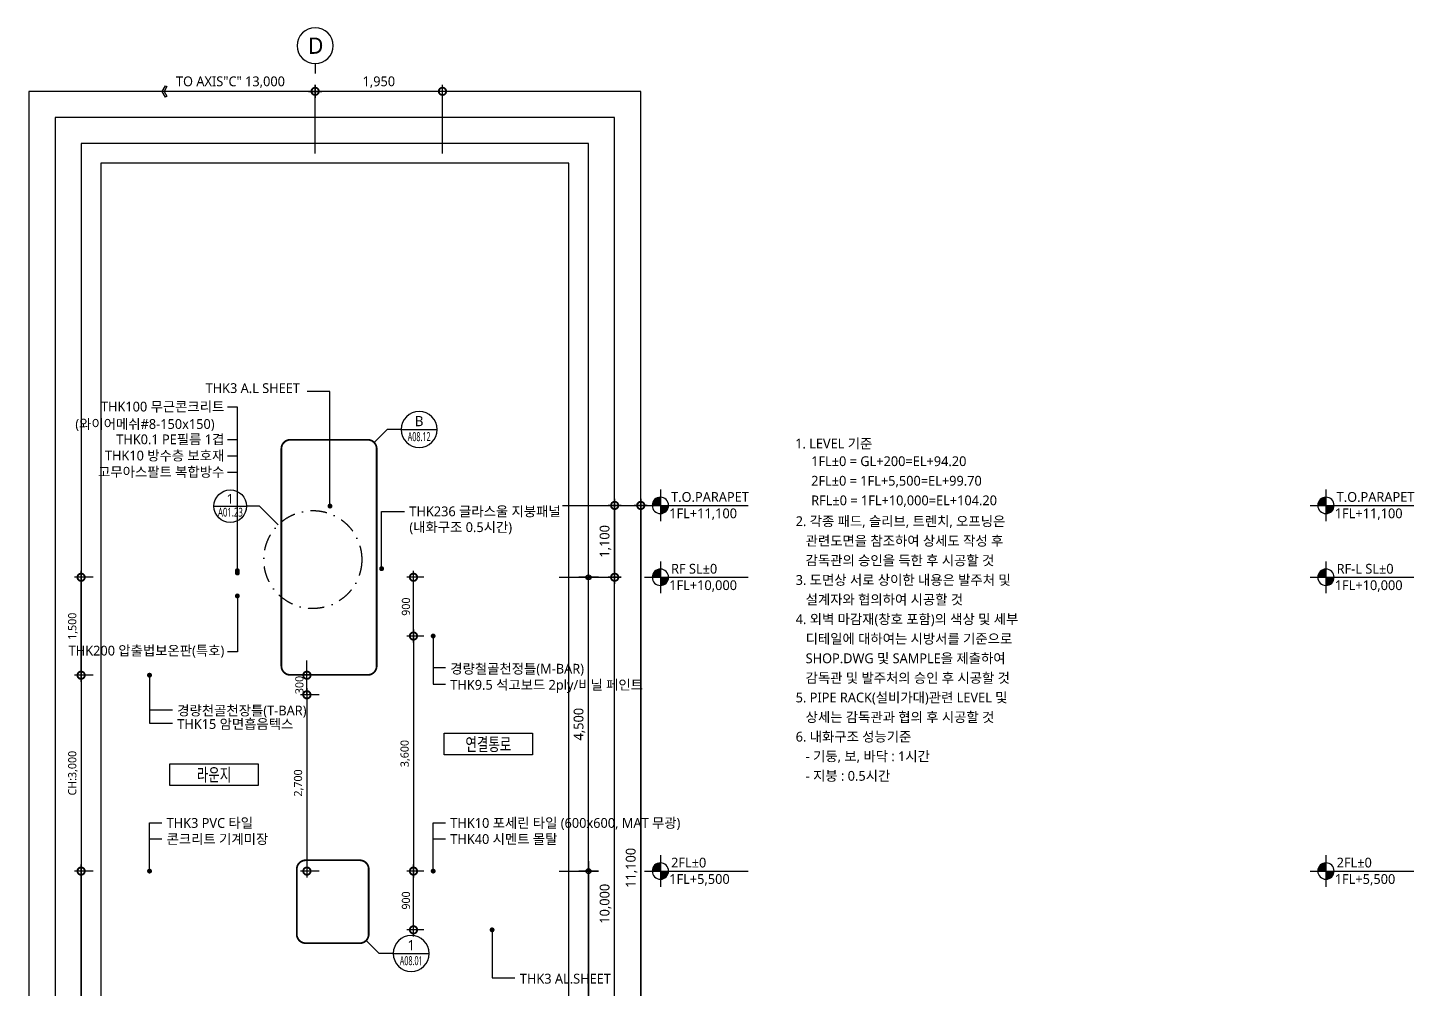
# Model space of a CAD drawing. Header units: millimetres. Extents: x 2568 to 292571, y 1285 to 27671.
# Drawn here: x 109211 to 130446, y 12945 to 27671 of the extents above; entities that cross this region are included whole.
import ezdxf
from ezdxf import colors
from ezdxf.entities.mleader import LeaderData, LeaderLine
from ezdxf.enums import TextEntityAlignment as Align
from ezdxf.math import Vec2, Vec3

# ---------------------------------------------------------------- set-up
doc = ezdxf.new("R2010")
doc.units = ezdxf.units.MM
doc.header["$LTSCALE"] = 200
doc.linetypes.add('DASHDOT', pattern=[1, 0.5, -0.25, 0, -0.25])
doc.linetypes.add('DASHDOT-GAUN', pattern=[10, 5, -2.5, 0, -2.5])
doc.layers.get('DEFPOINTS').update_dxf_attribs({"color": 137})
for name, color, linetype in [('3TXT', 3, 'Continuous'), ('A-dim', 7, 'Continuous'), ('A-dims', 7, 'Continuous'), ('DIM', 7, 'Continuous'), ('DIM-2', 7, 'Continuous'), ('DIM-INT', 7, 'Continuous'), ('SYM', 6, 'Continuous'), ('SYM-LEAD', 6, 'Continuous'), ('SYM-LEVEL', 7, 'Continuous'), ('TAG', 6, 'Continuous'), ('TEXT', 3, 'Continuous'), ('TEXT-NOTE', 6, 'Continuous')]:
    doc.layers.add(name, color=color, linetype=linetype)
doc.layers.add('NOPLOT', color=191, linetype='Continuous', plot=False)
doc.styles.add('$0$스타일1', font='malgun.ttf')
doc.styles.add('ARIAL', font='malgun.ttf')
doc.styles.add('ARIALB', font='malgun.ttf')
doc.styles.add('T1', font='malgun.ttf')
doc.styles.add('XR-sec$0$스타일1', font='malgun.ttf')
doc.styles.add('맑은고딕', font='malgun.ttf')
doc.styles.add('스타일1', font='malgun.ttf')
doc.dimstyles.new('CJA', dxfattribs={"dimscale": 300, "dimtxt": 2.7, "dimasz": 1, "dimexe": 2, "dimexo": 3, "dimgap": 1, "dimtad": 1, "dimdec": 0, "dimzin": 1, "dimdsep": 46, "dimlunit": 6, "dimtxsty": '$0$스타일1', "dimblk": 'CJDOT', "dimcen": 0.09, "dimdle": 1, "dimclrd": 256, "dimclre": 256, "dimclrt": 3, "dimadec": 0, "dimazin": 0, "dimtfac": 1, "dimtdec": 0, "dimtix": 1, "dimtmove": 2, "dimatfit": 3, "dimldrblk": 'CJDOT', "dimfxl": 1, "dimtolj": 1, "dimtzin": 1, "dimarcsym": 0})
doc.dimstyles.new('DIM-QD 1', dxfattribs={"dimtxt": 3, "dimasz": 1.5, "dimexe": 1, "dimexo": 0, "dimgap": 1, "dimtad": 1, "dimdec": 3, "dimdsep": 46, "dimlunit": 6, "dimtxsty": '스타일1', "dimblk1": 'ARCHTICK', "dimblk2": 'ARCHTICK', "dimsah": 1, "dimcen": 0, "dimclrd": 256, "dimclre": 256, "dimclrt": 3, "dimazin": 2, "dimtfac": 1, "dimtdec": 3, "dimtix": 1, "dimtmove": 2, "dimatfit": 3, "dimldrblk": 'ARCHTICK', "dimfxl": 1, "dimtolj": 1, "dimtzin": 0, "dimarcsym": 0})
doc.dimstyles.new('GAUN-50', dxfattribs={"dimscale": 50, "dimtxt": 3, "dimasz": 1, "dimexe": 2, "dimexo": 3, "dimgap": 1, "dimtad": 1, "dimdec": 0, "dimzin": 1, "dimdsep": 46, "dimlunit": 6, "dimtxsty": '스타일1', "dimblk": 'GAUN-DOT', "dimcen": -2, "dimdle": 2, "dimclrd": 256, "dimclre": 256, "dimclrt": 3, "dimadec": 0, "dimazin": 0, "dimtfac": 1, "dimtdec": 0, "dimtix": 1, "dimtmove": 2, "dimatfit": 3, "dimldrblk": 'DOTSMALL', "dimfxl": 1, "dimtolj": 1, "dimtzin": 1, "dimarcsym": 0})
doc.dimstyles.new('HDA-P(N100)', dxfattribs={"dimscale": 50, "dimtxt": 3, "dimasz": 1, "dimexe": 2, "dimexo": 2, "dimgap": 1, "dimtad": 1, "dimdec": 0, "dimzin": 1, "dimdsep": 46, "dimlunit": 6, "dimtxsty": 'T1', "dimblk": 'Z_DOT', "dimcen": 1, "dimclrd": 256, "dimclrt": 3, "dimadec": 0, "dimazin": 0, "dimtfac": 1, "dimtdec": 0, "dimtix": 1, "dimtmove": 2, "dimatfit": 3, "dimldrblk": 'DOT', "dimfxl": 1, "dimtolj": 1, "dimtzin": 1, "dimarcsym": 0})

# ---------------------------------------------------------------- blocks, each defined once
blk = doc.blocks.new('_ARCHTICK')
at = {"color": 0, "linetype": 'ByBlock', "const_width": 0.15}
blk.add_lwpolyline([(-0.5, -0.5), (0.5, 0.5)], dxfattribs=at)
blk = doc.blocks.new('bu-v')
at = {"layer": 'TAG', "ltscale": 0.2}
blk.add_line((0, 3), (0, 0), dxfattribs=at)
blk.add_circle((0, 8.5), 5.5, dxfattribs=at)
at = {"layer": 'TAG', "color": 3, "style": 'ARIALB'}
blk.add_attdef('1', text='', height=5, dxfattribs=at).set_placement((0, 8.5), align=Align.MIDDLE_CENTER)
blk = doc.blocks.new('GAUN-DOT')
at = {"linetype": 'ByBlock'}
for p, q in [((2, 0), (-2, 0)), ((0, -2), (0, 2))]:
    blk.add_line(p, q, dxfattribs=at)
at = {"const_width": 2.25}
blk.add_lwpolyline([(0, 0.28125, 1), (0, -0.28125, 1)], format="xyb", close=True, dxfattribs=at)
blk = doc.blocks.new('*D68')
at = {"layer": 'DEFPOINTS', "color": 0, "transparency": 16777216}
for p in [(113613, 26697), (113613, 25597), (115563, 25597)]:
    blk.add_point(p, dxfattribs=at)
at = {"layer": 'DIM', "lineweight": -2, "transparency": 16777216}
for p, q in [((113613, 25747), (113613, 26797)), ((115563, 25747), (115563, 26797)), ((115513, 26697), (113663, 26697))]:
    blk.add_line(p, q, dxfattribs=at)
at = {"layer": 'DIM', "lineweight": -2, "transparency": 16777216, "xscale": 50, "yscale": 50, "zscale": 50, "rotation": 180}
blk.add_blockref('GAUN-DOT', (113613, 26697), dxfattribs=at)
at = {"layer": 'DIM', "lineweight": -2, "transparency": 16777216, "xscale": 50, "yscale": 50, "zscale": 50}
blk.add_blockref('GAUN-DOT', (115563, 26697), dxfattribs=at)
at = {"layer": 'DIM', "color": 3, "transparency": 16777216, "insert": (114588, 26837), "char_height": 150, "attachment_point": 5, "style": '스타일1'}
blk.add_mtext('\\A1;1,950', dxfattribs=at)
blk = doc.blocks.new('_DotSmall')
at = {"color": 0, "linetype": 'ByBlock', "const_width": 0.5}
blk.add_lwpolyline([(-0.0625, 0, 1), (0.0625, 0, 1)], format="xyb", close=True, dxfattribs=at)
blk = doc.blocks.new('*D69')
at = {"layer": 'A-dim', "lineweight": -2, "transparency": 16777216}
for p, q in [((117400, 20355), (118700, 20355)), ((118600, 20305), (118600, 9305)), ((117400, 9255), (118700, 9255))]:
    blk.add_line(p, q, dxfattribs=at)
at = {"layer": 'DEFPOINTS', "color": 0, "transparency": 16777216}
for p in [(117250, 20355), (117250, 9255), (118600, 9255)]:
    blk.add_point(p, dxfattribs=at)
at = {"layer": 'A-dim', "lineweight": -2, "transparency": 16777216, "xscale": 50, "yscale": 50, "zscale": 50}
for p, rotation in [((118600, 20355), 90), ((118600, 9255), 270)]:
    blk.add_blockref('GAUN-DOT', p, dxfattribs=dict(at, rotation=rotation))
at = {"layer": 'A-dim', "color": 3, "transparency": 16777216, "insert": (118459, 14805), "char_height": 150, "attachment_point": 5, "rotation": 90, "style": '스타일1'}
blk.add_mtext('\\A1;11,100', dxfattribs=at)
blk = doc.blocks.new('Z_DOT')
at = {"layer": 'A-dims', "color": 0}
for p, q in [((-3, 0), (3, 0)), ((0, -3), (0, 3))]:
    blk.add_line(p, q, dxfattribs=at)
for radius in [0.75, 0.375]:
    blk.add_circle((0, 0), radius, dxfattribs=at)
blk = doc.blocks.new('*D70')
at = {"layer": 'A-dim', "color": 0, "lineweight": -2, "transparency": 16777216}
for p, q in [((117350, 14755), (117900, 14755)), ((117350, 9255), (117900, 9255))]:
    blk.add_line(p, q, dxfattribs=at)
at = {"layer": 'A-dim', "lineweight": -2, "transparency": 16777216}
blk.add_line((117800, 14705), (117800, 9305), dxfattribs=at)
at = {"layer": 'DEFPOINTS', "color": 0, "transparency": 16777216}
for p in [(117250, 14755), (117250, 9255), (117800, 9255)]:
    blk.add_point(p, dxfattribs=at)
at = {"layer": 'A-dim', "lineweight": -2, "transparency": 16777216, "xscale": 50, "yscale": 50, "zscale": 50}
for p, rotation in [((117800, 14755), 90), ((117800, 9255), 270)]:
    blk.add_blockref('Z_DOT', p, dxfattribs=dict(at, rotation=rotation))
at = {"layer": 'A-dim', "color": 3, "transparency": 16777216, "insert": (117660, 12005), "char_height": 150, "attachment_point": 5, "rotation": 90, "style": 'T1'}
blk.add_mtext('\\A1;5,500', dxfattribs=at)
blk = doc.blocks.new('_DOT')
at = {"color": 0, "linetype": 'ByBlock'}
blk.add_line((-0.5, 0), (-1, 0), dxfattribs=at)
at = {"color": 0, "linetype": 'ByBlock', "const_width": 0.5}
blk.add_lwpolyline([(-0.25, 0, 1), (0.25, 0, 1)], format="xyb", close=True, dxfattribs=at)
blk = doc.blocks.new('XR-sec$0$LEVEL1')
at = {"layer": 'SYM-LEVEL'}
h = blk.add_hatch(color=6, dxfattribs=at)
edge = h.paths.add_edge_path()
edge.add_ellipse((4.87, 0), major_axis=(1.77, 1.77), ratio=1, start_angle=405, end_angle=495)
edge.add_line((2.37, 0), (4.87, 0))
edge.add_line((4.87, 0), (4.87, 2.5))
edge = h.paths.add_edge_path()
edge.add_ellipse((4.87, 0), major_axis=(1.77, 1.77), ratio=1, start_angle=225, end_angle=315)
edge.add_line((7.37, 0), (4.87, 0))
edge.add_line((4.87, 0), (4.87, -2.5))
at = {"layer": 'SYM-LEVEL', "color": 6}
for p, q in [((4.87, 4.87), (4.87, -4.87)), ((0, 0), (9.74, 0)), ((9.07, 0), (31.8, 0))]:
    blk.add_line(p, q, dxfattribs=at)
blk.add_ellipse((4.87, 0), major_axis=(1.77, 1.77), ratio=1, start_param=5.497787, end_param=11.780972, dxfattribs=at)
at = {"layer": 'SYM-LEVEL', "color": 3, "style": 'XR-sec$0$스타일1'}
for tag, p in [('1층-바닥마감', (8.16, 1.11)), ('EL-+100', (8.16, -3.93))]:
    blk.add_attdef(tag, p, '', height=3, dxfattribs=at)
blk = doc.blocks.new('*D72')
at = {"layer": 'A-dim', "lineweight": -2, "transparency": 16777216}
for p, q in [((117400, 19255), (118300, 19255)), ((118200, 9305), (118200, 19205)), ((117400, 9255), (118300, 9255))]:
    blk.add_line(p, q, dxfattribs=at)
at = {"layer": 'DEFPOINTS', "color": 0, "transparency": 16777216}
for p in [(117250, 19255), (118200, 19255), (117250, 9255)]:
    blk.add_point(p, dxfattribs=at)
at = {"layer": 'A-dim', "lineweight": -2, "transparency": 16777216, "xscale": 50, "yscale": 50, "zscale": 50}
for p, rotation in [((118200, 19255), 90), ((118200, 9255), 270)]:
    blk.add_blockref('GAUN-DOT', p, dxfattribs=dict(at, rotation=rotation))
at = {"layer": 'A-dim', "color": 3, "transparency": 16777216, "insert": (118059, 14255), "char_height": 150, "attachment_point": 5, "rotation": 90, "style": '스타일1'}
blk.add_mtext('\\A1;10,000', dxfattribs=at)
blk = doc.blocks.new('*D73')
at = {"layer": 'A-dim', "lineweight": -2, "transparency": 16777216}
for p, q in [((117400, 20355), (118300, 20355)), ((118200, 20305), (118200, 19305)), ((117400, 19255), (118300, 19255))]:
    blk.add_line(p, q, dxfattribs=at)
at = {"layer": 'DEFPOINTS', "color": 0, "transparency": 16777216}
for p in [(117250, 20355), (117250, 19255), (118200, 19255)]:
    blk.add_point(p, dxfattribs=at)
at = {"layer": 'A-dim', "lineweight": -2, "transparency": 16777216, "xscale": 50, "yscale": 50, "zscale": 50}
for p, rotation in [((118200, 20355), 90), ((118200, 19255), 270)]:
    blk.add_blockref('GAUN-DOT', p, dxfattribs=dict(at, rotation=rotation))
at = {"layer": 'A-dim', "color": 3, "transparency": 16777216, "insert": (118059, 19805), "char_height": 150, "attachment_point": 5, "rotation": 90, "style": '스타일1'}
blk.add_mtext('\\A1;1,100', dxfattribs=at)
blk = doc.blocks.new('*D74')
at = {"layer": 'A-dim', "color": 0, "lineweight": -2, "transparency": 16777216}
for p, q in [((117350, 19255), (117900, 19255)), ((117350, 14755), (117900, 14755))]:
    blk.add_line(p, q, dxfattribs=at)
at = {"layer": 'A-dim', "lineweight": -2, "transparency": 16777216}
blk.add_line((117800, 14805), (117800, 19205), dxfattribs=at)
at = {"layer": 'DEFPOINTS', "color": 0, "transparency": 16777216}
for p in [(117250, 19255), (117800, 19255), (117250, 14755)]:
    blk.add_point(p, dxfattribs=at)
at = {"layer": 'A-dim', "lineweight": -2, "transparency": 16777216, "xscale": 50, "yscale": 50, "zscale": 50}
for p, rotation in [((117800, 19255), 90), ((117800, 14755), 270)]:
    blk.add_blockref('Z_DOT', p, dxfattribs=dict(at, rotation=rotation))
at = {"layer": 'A-dim', "color": 3, "transparency": 16777216, "insert": (117660, 17005), "char_height": 150, "attachment_point": 5, "rotation": 90, "style": 'T1'}
blk.add_mtext('\\A1;4,500', dxfattribs=at)
blk = doc.blocks.new('room-1')
at = {"layer": 'TEXT-NOTE', "color": 6}
for p, q in [((0, 5), (20.29, 5)), ((0, 0), (0, 5)), ((20.29, 5), (20.29, 0)), ((20.29, 0), (0, 0))]:
    blk.add_line(p, q, dxfattribs=at)
at = {"layer": 'TEXT-NOTE', "color": 3, "style": '스타일1'}
blk.add_attdef('실명', text='', height=3, dxfattribs=at).set_placement((10.15, 2.59), align=Align.MIDDLE)
blk = doc.blocks.new('*D168')
at = {"layer": 'DEFPOINTS', "color": 0, "transparency": 16777216}
for p in [(115428, 18355), (115119, 14755), (115428, 14755)]:
    blk.add_point(p, dxfattribs=at)
at = {"layer": 'DIM-INT', "color": 7, "lineweight": -2, "transparency": 16777216}
for p, q in [((115278, 18355), (115019, 18355)), ((115119, 18455), (115119, 14655)), ((115278, 14755), (115019, 14755))]:
    blk.add_line(p, q, dxfattribs=at)
at = {"layer": 'DIM-INT', "color": 7, "lineweight": -2, "transparency": 16777216, "xscale": 225, "yscale": 225, "zscale": 225}
for p, rotation in [((115119, 18355), 90), ((115119, 14755), 270)]:
    blk.add_blockref('_DotSmall', p, dxfattribs=dict(at, rotation=rotation))
at = {"layer": 'DIM-INT', "color": 3, "transparency": 16777216, "insert": (114994, 16555), "char_height": 125, "attachment_point": 5, "rotation": 90, "style": '스타일1'}
blk.add_mtext('\\A1;3,600', dxfattribs=at)
blk = doc.blocks.new('CJDOT')
blk.add_line((-2, 0), (2, 0))
at = {"const_width": 0.5}
blk.add_lwpolyline([(-0.25, 0, 1), (0.25, 0, 1)], format="xyb", close=True, dxfattribs=at)
blk = doc.blocks.new('*D169')
at = {"layer": 'DEFPOINTS', "color": 0, "transparency": 16777216}
for p in [(115119, 14755), (115428, 14755), (115428, 13855)]:
    blk.add_point(p, dxfattribs=at)
at = {"layer": 'DIM-INT', "color": 7, "lineweight": -2, "transparency": 16777216}
for p, q in [((115278, 14755), (115019, 14755)), ((115119, 13755), (115119, 14855)), ((115278, 13855), (115019, 13855))]:
    blk.add_line(p, q, dxfattribs=at)
at = {"layer": 'DIM-INT', "color": 7, "lineweight": -2, "transparency": 16777216, "xscale": 225, "yscale": 225, "zscale": 225}
for p, rotation in [((115119, 14755), 90), ((115119, 13855), 270)]:
    blk.add_blockref('_DotSmall', p, dxfattribs=dict(at, rotation=rotation))
at = {"layer": 'DIM-INT', "color": 3, "transparency": 16777216, "insert": (115004, 14305), "char_height": 125, "attachment_point": 5, "rotation": 90, "style": '스타일1'}
blk.add_mtext('\\A1;900', dxfattribs=at)
blk = doc.blocks.new('*D170')
at = {"layer": 'DEFPOINTS', "color": 0, "transparency": 16777216}
for p in [(113823, 17455), (113487, 14755), (113823, 14755)]:
    blk.add_point(p, dxfattribs=at)
at = {"layer": 'DIM-INT', "color": 7, "lineweight": -2, "transparency": 16777216}
for p, q in [((113673, 17455), (113387, 17455)), ((113487, 17555), (113487, 14655)), ((113673, 14755), (113387, 14755))]:
    blk.add_line(p, q, dxfattribs=at)
at = {"layer": 'DIM-INT', "color": 7, "lineweight": -2, "transparency": 16777216, "xscale": 225, "yscale": 225, "zscale": 225}
for p, rotation in [((113487, 17455), 90), ((113487, 14755), 270)]:
    blk.add_blockref('_DotSmall', p, dxfattribs=dict(at, rotation=rotation))
at = {"layer": 'DIM-INT', "color": 3, "transparency": 16777216, "insert": (113362, 16105), "char_height": 125, "attachment_point": 5, "rotation": 90, "style": '스타일1'}
blk.add_mtext('\\A1;2,700', dxfattribs=at)
blk = doc.blocks.new('*D171')
at = {"layer": 'DEFPOINTS', "color": 0, "transparency": 16777216}
for p in [(115119, 19255), (115428, 19255), (115428, 18355)]:
    blk.add_point(p, dxfattribs=at)
at = {"layer": 'DIM-INT', "color": 7, "lineweight": -2, "transparency": 16777216}
for p, q in [((115119, 18255), (115119, 19355)), ((115278, 19255), (115019, 19255)), ((115278, 18355), (115019, 18355))]:
    blk.add_line(p, q, dxfattribs=at)
at = {"layer": 'DIM-INT', "color": 7, "lineweight": -2, "transparency": 16777216, "xscale": 225, "yscale": 225, "zscale": 225}
for p, rotation in [((115119, 19255), 90), ((115119, 18355), 270)]:
    blk.add_blockref('_DotSmall', p, dxfattribs=dict(at, rotation=rotation))
at = {"layer": 'DIM-INT', "color": 3, "transparency": 16777216, "insert": (115004, 18805), "char_height": 125, "attachment_point": 5, "rotation": 90, "style": '스타일1'}
blk.add_mtext('\\A1;900', dxfattribs=at)
blk = doc.blocks.new('*D172')
at = {"layer": 'DEFPOINTS', "color": 0, "transparency": 16777216}
for p in [(113487, 17755), (113823, 17755), (113823, 17455)]:
    blk.add_point(p, dxfattribs=at)
at = {"layer": 'DIM-INT', "color": 7, "lineweight": -2, "transparency": 16777216}
for p, q in [((113487, 17755), (113487, 17980)), ((113673, 17755), (113387, 17755)), ((113487, 17455), (113487, 17755)), ((113673, 17455), (113387, 17455)), ((113487, 17455), (113487, 17230))]:
    blk.add_line(p, q, dxfattribs=at)
at = {"layer": 'DIM-INT', "color": 7, "lineweight": -2, "transparency": 16777216, "xscale": 225, "yscale": 225, "zscale": 225}
for p, rotation in [((113487, 17755), 270), ((113487, 17455), 90)]:
    blk.add_blockref('_DotSmall', p, dxfattribs=dict(at, rotation=rotation))
at = {"layer": 'DIM-INT', "color": 3, "transparency": 16777216, "insert": (113372, 17605), "char_height": 125, "attachment_point": 5, "rotation": 90, "style": '스타일1'}
blk.add_mtext('\\A1;300', dxfattribs=at)
blk = doc.blocks.new('*U117')
blk.add_lwpolyline([(-300, 0), (300, 0, 1), (-300, 0, 1), (300, 0, -12.065684)], format="xyb")
blk.add_lwpolyline([(-295, 0), (-533, 0), (-754, -216)])
at = {"linetype": 'DASHDOT', "ltscale": 6, "const_width": 30}
blk.add_lwpolyline([(-2152, -172), (-860, -172, -0.414214), (-710, -322), (-710, -3951, -0.414214), (-860, -4101), (-2152, -4101, -0.414214), (-2302, -3951), (-2302, -322, -0.414214)], format="xyb", close=True, dxfattribs=at)
at = {"color": 3, "style": 'ARIAL'}
blk.add_attdef('상세번호', text='', height=170, dxfattribs=at).set_placement((0, 140), align=Align.MIDDLE_CENTER)
at = {"color": 3, "style": 'ARIAL', "width": 0.6}
blk.add_attdef('도면번호', text='', height=150, dxfattribs=at).set_placement((0, -120), align=Align.MIDDLE_CENTER)
blk = doc.blocks.new('*D173')
at = {"layer": 'DEFPOINTS', "color": 0, "transparency": 16777216}
for p in [(110365, 17755), (110029, 14755), (110365, 14755)]:
    blk.add_point(p, dxfattribs=at)
at = {"layer": 'DIM-INT', "color": 7, "lineweight": -2, "transparency": 16777216}
for p, q in [((110029, 17855), (110029, 14655)), ((110215, 17755), (109929, 17755)), ((110215, 14755), (109929, 14755))]:
    blk.add_line(p, q, dxfattribs=at)
at = {"layer": 'DIM-INT', "color": 7, "lineweight": -2, "transparency": 16777216, "xscale": 225, "yscale": 225, "zscale": 225}
for p, rotation in [((110029, 17755), 90), ((110029, 14755), 270)]:
    blk.add_blockref('_DotSmall', p, dxfattribs=dict(at, rotation=rotation))
at = {"layer": 'DIM-INT', "color": 3, "transparency": 16777216, "insert": (109904, 16255), "char_height": 125, "attachment_point": 5, "rotation": 90, "style": '스타일1'}
blk.add_mtext('\\A1;CH:3,000', dxfattribs=at)
blk = doc.blocks.new('*D174')
at = {"layer": 'DEFPOINTS', "color": 0, "transparency": 16777216}
for p in [(110029, 19255), (110365, 19255), (110365, 17755)]:
    blk.add_point(p, dxfattribs=at)
at = {"layer": 'DIM-INT', "color": 7, "lineweight": -2, "transparency": 16777216}
for p, q in [((110029, 17655), (110029, 19355)), ((110215, 19255), (109929, 19255)), ((110215, 17755), (109929, 17755))]:
    blk.add_line(p, q, dxfattribs=at)
at = {"layer": 'DIM-INT', "color": 7, "lineweight": -2, "transparency": 16777216, "xscale": 225, "yscale": 225, "zscale": 225}
for p, rotation in [((110029, 19255), 90), ((110029, 17755), 270)]:
    blk.add_blockref('_DotSmall', p, dxfattribs=dict(at, rotation=rotation))
at = {"layer": 'DIM-INT', "color": 3, "transparency": 16777216, "insert": (109904, 18505), "char_height": 125, "attachment_point": 5, "rotation": 90, "style": '스타일1'}
blk.add_mtext('\\A1;1,500', dxfattribs=at)
blk = doc.blocks.new('*D347')
at = {"layer": 'DEFPOINTS', "color": 0, "transparency": 16777216}
for p in [(110029, 14755), (110365, 14755), (110365, 9255)]:
    blk.add_point(p, dxfattribs=at)
at = {"layer": 'DIM-INT', "color": 7, "lineweight": -2, "transparency": 16777216}
for p, q in [((110215, 14755), (109929, 14755)), ((110029, 9155), (110029, 14855)), ((110215, 9255), (109929, 9255))]:
    blk.add_line(p, q, dxfattribs=at)
at = {"layer": 'DIM-INT', "color": 7, "lineweight": -2, "transparency": 16777216, "xscale": 225, "yscale": 225, "zscale": 225}
for p, rotation in [((110029, 14755), 90), ((110029, 9255), 270)]:
    blk.add_blockref('_DotSmall', p, dxfattribs=dict(at, rotation=rotation))
at = {"layer": 'DIM-INT', "color": 3, "transparency": 16777216, "insert": (109904, 12005), "char_height": 125, "attachment_point": 5, "rotation": 90, "style": '스타일1'}
blk.add_mtext('\\A1;5,500', dxfattribs=at)
blk = doc.blocks.new('*U348')
at = {"linetype": 'DASHDOT', "ltscale": 6, "const_width": 30}
blk.add_lwpolyline([(-1762, 172), (-860, 172, 0.414214), (-710, 322), (-710, 1408, 0.414214), (-860, 1558), (-1762, 1558, 0.414214), (-1912, 1408), (-1912, 322, 0.414214)], format="xyb", close=True, dxfattribs=at)
blk.add_lwpolyline([(-300, 0), (300, 0, 1), (-300, 0, 1), (300, 0, -12.065684)], format="xyb")
blk.add_lwpolyline([(-295, 0), (-533, 0), (-754, 216)])
at = {"color": 3, "style": 'ARIAL'}
blk.add_attdef('상세번호', text='', height=170, dxfattribs=at).set_placement((0, 140), align=Align.MIDDLE_CENTER)
at = {"color": 3, "style": 'ARIAL', "width": 0.6}
blk.add_attdef('도면번호', text='', height=150, dxfattribs=at).set_placement((0, -120), align=Align.MIDDLE_CENTER)
blk = doc.blocks.new('DET1')
at = {"layer": 'SYM', "color": 6}
blk.add_line((0, 0), (10, 0), dxfattribs=at)
blk.add_circle((5, 0), 5, dxfattribs=at)
at = {"layer": 'SYM', "color": 3, "style": '스타일1'}
blk.add_attdef('1', text='', height=3, dxfattribs=at).set_placement((5, 2.25), align=Align.MIDDLE)
at = {"layer": 'SYM', "color": 3, "style": '스타일1', "width": 0.84071}
blk.add_attdef('A2.01', text='', height=2.7, dxfattribs=at).set_placement((1.24, -3.19), (9.23, -3.19), align=Align.FIT)
blk = doc.blocks.new('A$C1ac9ef66')
at = {"layer": '3TXT', "style": '스타일1'}
for s, p in [('1. LEVEL 기준', (0, 0)), ('1FL±0 = GL+200=EL+94.20', (245, -270)), ('2FL±0 = 1FL+5,500=EL+99.70', (245, -570)), ('RFL±0 = 1FL+10,000=EL+104.20', (245, -870)), ('2. 각종 패드, 슬리브, 트렌치, 오프닝은', (8, -1189)), ('   관련도면을 참조하여 상세도 작성 후 ', (8, -1489)), ('   감독관의 승인을 득한 후 시공할 것', (8, -1789)), ('3. 도면상 서로 상이한 내용은 발주처 및   ', (8, -2089)), ('   설계자와 협의하여 시공할 것', (8, -2389)), ('4. 외벽 마감재(창호 포함)의 색상 및 세부', (8, -2689)), ('   디테일에 대하여는 시방서를 기준으로', (8, -2989)), ('   SHOP.DWG 및 SAMPLE을 제출하여', (8, -3289)), ('   감독관 및 발주처의 승인 후 시공할 것', (8, -3589)), ('5. PIPE RACK(설비가대)관련 LEVEL 및 ', (8, -3889)), ('   상세는 감독관과 협의 후 시공할 것 ', (8, -4189)), ('6. 내화구조 성능기준', (8, -4489)), ('   - 기둥, 보, 바닥 : 1시간', (8, -4789)), ('   - 지붕 : 0.5시간', (8, -5089))]:
    blk.add_text(s, height=150, dxfattribs=at).set_placement(p)

msp = doc.modelspace()

# ---------------------------------------------------------------- linework, layer by layer
at = {"layer": 'A-dim', "ltscale": 30}
msp.add_lwpolyline([(113613.2, 26696.5), (111271.1, 26696.5), (111321.1, 26783.1), (111342.7, 26770.6), (111299.9, 26696.5), (111342.7, 26622.4), (111321.1, 26609.9), (111271.1, 26696.5)], dxfattribs=at)
at = {"layer": 'NOPLOT'}
for points in [[(109229, 2455.2), (118599.7, 2455.2), (118599.7, 26696.5), (109229, 26696.5)], [(109629, 2855.2), (118199.7, 2855.2), (118199.7, 26296.5), (109629, 26296.5)], [(110029, 3255.2), (117799.7, 3255.2), (117799.7, 25896.5), (110029, 25896.5)], [(110329, 3555.2), (117499.7, 3555.2), (117499.7, 25596.5), (110329, 25596.5)]]:
    msp.add_lwpolyline(points, close=True, dxfattribs=at)
at = {"layer": 'SYM', "color": 6}
msp.add_lwpolyline([(113049.1, 20056.7), (112762.5, 20343.4), (112562.5, 20343.4)], dxfattribs=at)
at = {"layer": 'SYM', "color": 3, "linetype": 'DASHDOT-GAUN', "ltscale": 0.25}
msp.add_circle((113577, 19526.3), 750, dxfattribs=at)
at = {"layer": 'SYM-LEAD'}
for p, q in [((115607.6, 17868.6), (115420.5, 17868.6)), ((111426.3, 17218.6), (111076.3, 17218.6)), ((111263.4, 15241.7), (111076.3, 15241.7)), ((115607.6, 15241.7), (115420.5, 15241.7))]:
    msp.add_line(p, q, dxfattribs=at)

# ---------------------------------------------------------------- block references
ref = msp.add_blockref('DET1', (112062.5, 20343.4), dxfattribs=dict(xscale=50, yscale=50, zscale=50))
ref.add_attrib('A2.01', 'A01.23', dxfattribs={"layer": 'SYM', "color": 3, "height": 135, "style": '스타일1', "width": 0.658498}).set_placement((112124.7, 20183.9), (112505.7, 20183.9), align=Align.FIT)
ref.add_attrib('1', '1', dxfattribs={"layer": 'SYM', "color": 3, "height": 150, "style": '스타일1'}).set_placement((112312.5, 20455.9), align=Align.MIDDLE)
at = {"layer": 'DIM-2'}
msp.add_blockref('A$C1ac9ef66', (120964.2, 21227.8), dxfattribs=at)
at = {"layer": 'SYM-LEVEL'}
ref = msp.add_blockref('XR-sec$0$LEVEL1', (118656.2, 20355.2), dxfattribs=dict(at, xscale=50, yscale=50, zscale=50))
ref.add_attrib('EL-+100', '1FL+11,100', (119035.4, 20158.8), dxfattribs={"color": 3, "height": 150, "style": 'XR-sec$0$스타일1'})
ref.add_attrib('1층-바닥마감', 'T.O.PARAPET', (119064, 20410.4), dxfattribs={"color": 3, "height": 150, "style": 'XR-sec$0$스타일1'})
ref = msp.add_blockref('XR-sec$0$LEVEL1', (128849.1, 20355.2), dxfattribs=dict(at, xscale=50, yscale=50, zscale=50))
ref.add_attrib('EL-+100', '1FL+11,100', (129228.3, 20158.8), dxfattribs={"color": 3, "height": 150, "style": 'XR-sec$0$스타일1'})
ref.add_attrib('1층-바닥마감', 'T.O.PARAPET', (129256.9, 20410.4), dxfattribs={"color": 3, "height": 150, "style": 'XR-sec$0$스타일1'})
ref = msp.add_blockref('XR-sec$0$LEVEL1', (118656.2, 19255.2), dxfattribs=dict(at, xscale=50, yscale=50, zscale=50))
ref.add_attrib('EL-+100', '1FL+10,000', (119035.4, 19058.8), dxfattribs={"color": 3, "height": 150, "style": 'XR-sec$0$스타일1'})
ref.add_attrib('1층-바닥마감', 'RF SL±0', (119064, 19310.4), dxfattribs={"color": 3, "height": 150, "style": 'XR-sec$0$스타일1'})
ref = msp.add_blockref('XR-sec$0$LEVEL1', (128849.1, 19255.2), dxfattribs=dict(at, xscale=50, yscale=50, zscale=50))
ref.add_attrib('EL-+100', '1FL+10,000', (129228.3, 19058.8), dxfattribs={"color": 3, "height": 150, "style": 'XR-sec$0$스타일1'})
ref.add_attrib('1층-바닥마감', 'RF-L SL±0', (129256.9, 19310.4), dxfattribs={"color": 3, "height": 150, "style": 'XR-sec$0$스타일1'})
ref = msp.add_blockref('XR-sec$0$LEVEL1', (118656.2, 14755.2), dxfattribs=dict(at, xscale=50, yscale=50, zscale=50))
ref.add_attrib('EL-+100', '1FL+5,500', (119035.4, 14558.8), dxfattribs={"color": 3, "height": 150, "style": 'XR-sec$0$스타일1'})
ref.add_attrib('1층-바닥마감', '2FL%%P0', (119064, 14810.4), dxfattribs={"color": 3, "height": 150, "style": 'XR-sec$0$스타일1'})
ref = msp.add_blockref('XR-sec$0$LEVEL1', (128849.1, 14755.2), dxfattribs=dict(at, xscale=50, yscale=50, zscale=50))
ref.add_attrib('EL-+100', '1FL+5,500', (129228.3, 14558.8), dxfattribs={"color": 3, "height": 150, "style": 'XR-sec$0$스타일1'})
ref.add_attrib('1층-바닥마감', '2FL%%P0', (129256.9, 14810.4), dxfattribs={"color": 3, "height": 150, "style": 'XR-sec$0$스타일1'})
at = {"layer": 'TAG'}
ref = msp.add_blockref('bu-v', (113613.2, 26971.2), dxfattribs=dict(at, xscale=-50.00000000000169, yscale=50.00000000000169, zscale=50.00000000000169))
ref.add_attrib('1', 'D', dxfattribs={"color": 3, "height": 250, "style": '맑은고딕'}).set_placement((113621.7, 27396.2), align=Align.MIDDLE_CENTER)
at = {"layer": 'TAG', "linetype": 'DASHDOT', "xscale": 0.9166666666666665, "yscale": 0.9166666666666665, "zscale": 0.9166666666666665}
for name, p, values in [('*U117', (115206, 21518.6), {'상세번호': 'B', '도면번호': 'A08.12'}), ('*U348', (115084.2, 13493.1), {'상세번호': '1', '도면번호': 'A08.01'})]:
    msp.add_blockref(name, p, dxfattribs=at).add_auto_attribs(values)
at = {"layer": 'TEXT-NOTE'}
ref = msp.add_blockref('room-1', (115589.7, 16533.2), dxfattribs=dict(at, xscale=66.66666660016777, yscale=66.66666660016777, zscale=66.66666660016777))
ref.add_attrib('실명', '연결통로', dxfattribs={"color": 3, "height": 200, "style": '스타일1', "width": 0.7}).set_placement((116266.2, 16699.8), align=Align.MIDDLE)
ref = msp.add_blockref('room-1', (111387.9, 16065.2), dxfattribs=dict(at, xscale=66.66666660016777, yscale=66.66666660016777, zscale=66.66666660016777))
ref.add_attrib('실명', '라운지', dxfattribs={"color": 3, "height": 200, "style": '스타일1', "width": 0.7}).set_placement((112064.4, 16231.9), align=Align.MIDDLE)

# ---------------------------------------------------------------- texts
at = {"layer": 'A-dim', "color": 3, "style": 'T1'}
msp.add_text('TO AXIS"C" 13,000', height=150, dxfattribs=at).set_placement((111481.1, 26775.1))
at = {"layer": 'TEXT', "color": 3, "style": '스타일1'}
for s, p in [('THK3 A.L SHEET', (111934.7, 22076.6)), ('(와이어메쉬#8-150x150)', (109940, 21527.2)), ('THK236 글라스울 지붕패널', (115056, 20189.2)), ('(내화구조 0.5시간)', (115056, 19947.5)), ('경량철골천정틀(M-BAR)', (115682.6, 17779.5)), ('THK9.5 석고보드 2ply/비닐 페인트', (115682.6, 17532.9)), ('경량천골천장틀(T-BAR)', (111501.3, 17138.6)), ('THK15 암면흡음텍스', (111501.3, 16932.9)), ('THK3 PVC 타일', (111338.4, 15417.5)), ('THK10 포세린 타일 (600x600, MAT 무광)', (115682.6, 15417.5)), ('콘크리트 기계미장', (111338.4, 15171)), ('THK40 시멘트 몰탈', (115682.6, 15171)), ('THK3 AL.SHEET', (116747.9, 13032.9))]:
    msp.add_text(s, height=150, dxfattribs=at).set_placement(p)

# ---------------------------------------------------------------- dimensions: what is measured, and where the dimension line sits
at = {"layer": 'A-dim'}
for base, p1, p2, angle, dimstyle, picture, middle in [((118599.7, 9255.2), (117249.7, 20355.2), (117249.7, 9255.2), 270, 'GAUN-50', '*D69', (118459.2, 14805.2)), ((118199.7, 19255.2), (117249.7, 20355.2), (117249.7, 19255.2), 270, 'GAUN-50', '*D73', (118059.2, 19805.2)), ((117799.7, 19255.2), (117249.7, 14755.2), (117249.7, 19255.2), 90, 'HDA-P(N100)', '*D74', (117659.5, 17005.2)), ((118199.7, 19255.2), (117249.7, 9255.2), (117249.7, 19255.2), 90, 'GAUN-50', '*D72', (118059.2, 14255.2)), ((117799.7, 9255.2), (117249.7, 14755.2), (117249.7, 9255.2), 270, 'HDA-P(N100)', '*D70', (117659.5, 12005.2))]:
    dim = msp.add_linear_dim(base=base, p1=p1, p2=p2, angle=angle, dimstyle=dimstyle, dxfattribs=at)
    dim.commit()
    dim.dimension.update_dxf_attribs({"geometry": picture, "text_midpoint": middle})
at = {"layer": 'DIM'}
dim = msp.add_linear_dim(base=(113613.2, 26696.5), p1=(115563.2, 25596.5), p2=(113613.2, 25596.5), angle=180, dimstyle='GAUN-50', dxfattribs=at)
dim.commit()
dim.dimension.update_dxf_attribs({"geometry": '*D68', "text_midpoint": (114588.2, 26837)})
at = {"layer": 'DIM-INT'}
for base, p1, p2, angle, picture, middle in [((110029, 19255.2), (110365, 17755.2), (110365, 19255.2), 270, '*D174', (109903.6, 18505.2)), ((115119, 19255.2), (115427.8, 18355.2), (115427.8, 19255.2), 90, '*D171', (115004.4, 18805.2)), ((115119, 14755.2), (115427.8, 18355.2), (115427.8, 14755.2), 270, '*D168', (114993.9, 16555.2)), ((113487, 17755.2), (113823.1, 17455.2), (113823.1, 17755.2), 270, '*D172', (113372.4, 17605.2)), ((113487, 14755.2), (113823.1, 17455.2), (113823.1, 14755.2), 90, '*D170', (113361.9, 16105.2)), ((110029, 14755.2), (110365, 9255.2), (110365, 14755.2), 270, '*D347', (109903.9, 12005.2)), ((115119, 14755.2), (115427.8, 13855.2), (115427.8, 14755.2), 90, '*D169', (115004.4, 14305.2))]:
    dim = msp.add_linear_dim(base=base, p1=p1, p2=p2, angle=angle, dimstyle='CJA', override={"dimscale": 50, "dimtxt": 2.5, "dimasz": 4.5, "dimtxsty": '스타일1', "dimblk1": 'DotSmall', "dimblk2": 'DotSmall', "dimsah": 1, "dimdle": 2, "dimclrd": 7, "dimclre": 7}, dxfattribs=at)
    dim.commit()
    dim.dimension.update_dxf_attribs({"geometry": picture, "text_midpoint": middle})
dim = msp.add_linear_dim(base=(110029, 14755.2), p1=(110365, 17755.2), p2=(110365, 14755.2), angle=90, text='CH:<>', dimstyle='CJA', override={"dimscale": 50, "dimtxt": 2.5, "dimasz": 4.5, "dimtxsty": '스타일1', "dimblk1": 'DotSmall', "dimblk2": 'DotSmall', "dimsah": 1, "dimdle": 2, "dimclrd": 7, "dimclre": 7}, dxfattribs=at)
dim.commit()
dim.dimension.update_dxf_attribs({"geometry": '*D173', "text_midpoint": (109903.9, 16255.2)})

# ---------------------------------------------------------------- leaders
at = {"layer": 'SYM-LEAD'}
for points in [[(113840.2, 20345.2), (113840.2, 22098.3), (113490.2, 22098.3)], [(114631, 19386.7), (114631, 20263.4), (114981, 20263.4)], [(115420.5, 18355.2), (115420.5, 17618.6), (115607.6, 17618.6)], [(111076.3, 17755.2), (111076.3, 17018.6), (111426.3, 17018.6)], [(111076.3, 14755.2), (111076.3, 15491.7), (111263.4, 15491.7)], [(115420.5, 14755.2), (115420.5, 15491.7), (115607.6, 15491.7)], [(116322.9, 13855.2), (116322.9, 13118.6), (116672.9, 13118.6)]]:
    msp.add_leader(points, dimstyle='DIM-QD 1', override={"dimscale": 50, "dimasz": 1.5, "dimtad": 0, "dimclrd": 6, "dimldrblk": 'DOT'}, dxfattribs=at)
at = {"layer": 'TAG', "color": 3}
ml = msp.add_multileader_mtext('Standard', dxfattribs=at)
ml.set_content('THK100 무근콘크리트', color=3, style='맑은고딕')
ml.set_leader_properties(color=6)
ml.set_arrow_properties(name='DOT')
ml.build(insert=Vec2(0, 0))
ml.multileader.update_dxf_attribs({"dogleg_length": 3, "arrow_head_size": 75})
ctx = ml.context
ctx.base_point, ctx.char_height, ctx.arrow_head_size, ctx.landing_gap_size, ctx.plane_origin = Vec3(110133.3, 21859.6), 150, 75, 50, Vec3(113288, 19496.6)
ctx.text_align_type = 2
notes = []
notes.append((ctx, [(0, (1, 1, 0), (112421.9, 21859.6), (-1, 0), 150, [(0, [(112421.9, 19355.2)], 0, [])])]))
ctx.mtext.insert, ctx.mtext.width, ctx.mtext.alignment, ctx.mtext.flow_direction = Vec3(112221.9, 21943.8), 3010.616, 3, 5
ml = msp.add_multileader_mtext('Standard', dxfattribs=at)
ml.set_content('THK0.1 PE필름 1겹', color=3, style='맑은고딕')
ml.set_leader_properties(color=6)
ml.set_arrow_properties(name='DOT')
ml.build(insert=Vec2(0, 0))
ml.multileader.update_dxf_attribs({"dogleg_length": 3, "arrow_head_size": 75})
ctx = ml.context
ctx.base_point, ctx.char_height, ctx.arrow_head_size, ctx.landing_gap_size, ctx.plane_origin = Vec3(110432.3, 21359.6), 150, 75, 50, Vec3(113288, 19496.6)
ctx.text_align_type = 2
notes.append((ctx, [(0, (1, 1, 0), (112421.9, 21359.6), (-1, 0), 150, [(0, [(112421.9, 19349.6)], 0, [])])]))
ctx.mtext.insert, ctx.mtext.width, ctx.mtext.alignment, ctx.mtext.flow_direction = Vec3(112221.9, 21442.5), 3010.616, 3, 5
ml = msp.add_multileader_mtext('Standard', dxfattribs=at)
ml.set_content('THK10 방수층 보호재', color=3, style='맑은고딕')
ml.set_leader_properties(color=6)
ml.set_arrow_properties(name='DOT')
ml.build(insert=Vec2(0, 0))
ml.multileader.update_dxf_attribs({"dogleg_length": 3, "arrow_head_size": 75})
ctx = ml.context
ctx.base_point, ctx.char_height, ctx.arrow_head_size, ctx.landing_gap_size, ctx.plane_origin = Vec3(110189.8, 21109.6), 150, 75, 50, Vec3(113288, 19246.6)
ctx.text_align_type = 2
notes.append((ctx, [(0, (1, 1, 0), (112421.9, 21109.6), (-1, 0), 150, [(0, [(112421.9, 19349.6)], 0, [])])]))
ctx.mtext.insert, ctx.mtext.width, ctx.mtext.alignment, ctx.mtext.flow_direction = Vec3(112221.9, 21193.8), 3010.616, 3, 5
ml = msp.add_multileader_mtext('Standard', dxfattribs=at)
ml.set_content('고무아스팔트 복합방수', color=3, style='맑은고딕')
ml.set_leader_properties(color=6)
ml.set_arrow_properties(name='DOT')
ml.build(insert=Vec2(0, 0))
ml.multileader.update_dxf_attribs({"dogleg_length": 3, "arrow_head_size": 75})
ctx = ml.context
ctx.base_point, ctx.char_height, ctx.arrow_head_size, ctx.landing_gap_size, ctx.plane_origin = Vec3(110037.9, 20859.6), 150, 75, 50, Vec3(113288, 18746.6)
ctx.text_align_type = 2
notes.append((ctx, [(0, (1, 1, 0), (112421.9, 20859.6), (-1, 0), 150, [(0, [(112421.9, 19320.3)], 0, [])])]))
ctx.mtext.insert, ctx.mtext.width, ctx.mtext.alignment, ctx.mtext.flow_direction = Vec3(112221.9, 20943.8), 3010.616, 3, 5
ml = msp.add_multileader_mtext('Standard', dxfattribs=at)
ml.set_content('THK200 압출법보온판(특호)', color=3, style='맑은고딕')
ml.set_leader_properties(color=6)
ml.set_arrow_properties(name='DOT')
ml.build(insert=Vec2(0, 0))
ml.multileader.update_dxf_attribs({"dogleg_length": 3, "arrow_head_size": 75})
ctx = ml.context
ctx.base_point, ctx.char_height, ctx.arrow_head_size, ctx.landing_gap_size, ctx.plane_origin = Vec3(109589.5, 18114.6), 150, 75, 50, Vec3(113288, 19350.9)
ctx.text_align_type = 2
notes.append((ctx, [(0, (1, 1, 0), (112421.9, 18114.6), (-1, 0), 150, [(0, [(112421.9, 18969.1)], 0, [])])]))
ctx.mtext.insert, ctx.mtext.width, ctx.mtext.alignment, ctx.mtext.flow_direction = Vec3(112221.9, 18206.6), 3010.616, 3, 5
for ctx, leaders in notes:
    for number, flags, end, landing, length, lines in leaders:
        leader = LeaderData()
        leader.index, (leader.has_last_leader_line, leader.has_dogleg_vector, leader.attachment_direction) = number, flags
        leader.last_leader_point, leader.dogleg_vector, leader.dogleg_length = Vec3(end), Vec3(landing), length
        for number, points, colour, breaks in lines:
            line = LeaderLine()
            line.index, line.vertices, line.color, line.breaks = number, Vec3.list(points), colors.encode_raw_color(colour), breaks
            leader.lines.append(line)
        ctx.leaders.append(leader)

doc.saveas('drawing.dxf')
